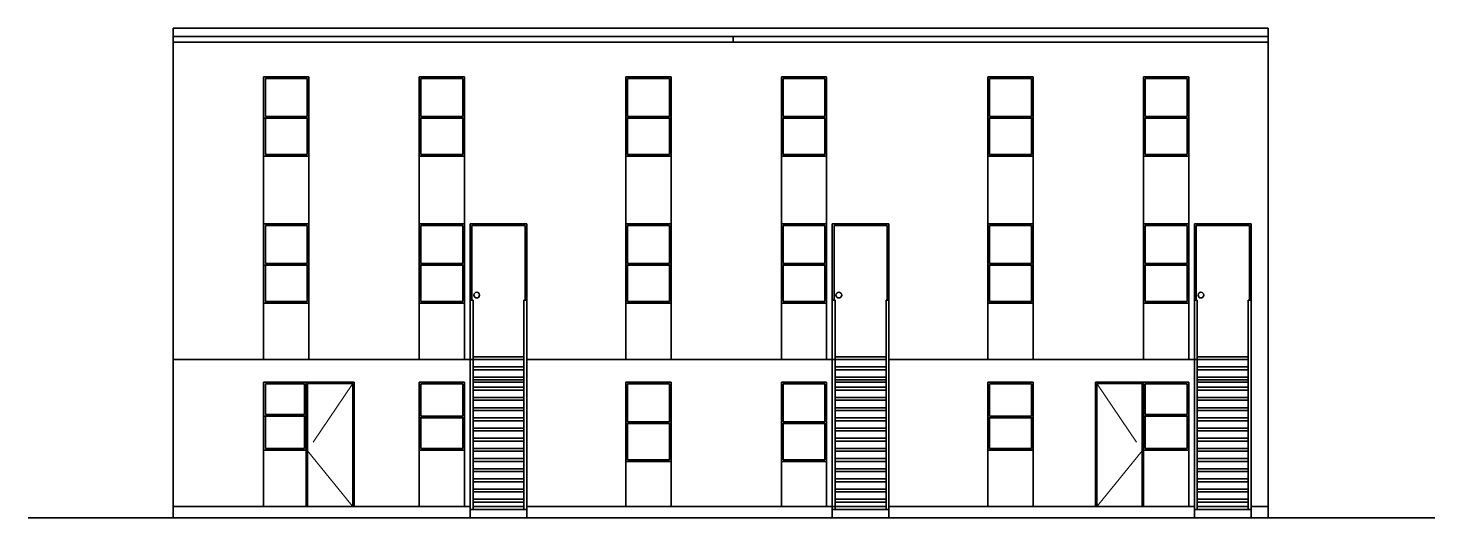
# Model space of a CAD drawing. Header units: metres. Extents: x -255 to -21, y -639 to -244.
# Drawn here: x -179.21 to -154.35, y -329.84 to -321.18 of the extents above; entities that cross this region are included whole.
import ezdxf

# ---------------------------------------------------------------- set-up
doc = ezdxf.new("R2010")
doc.units = ezdxf.units.M
doc.header["$LTSCALE"] = 5
doc.header["$MEASUREMENT"] = 0
doc.linetypes.add('HIDDEN', pattern=[0.375, 0.25, -0.125])
for name, color, linetype, lineweight in [('A-ELEV-MBE1', 7, 'Continuous', 35), ('A-ELEV-OVHD', 3, 'HIDDEN', 18), ('A-SECT-MCUT', 7, 'Continuous', 35)]:
    doc.layers.add(name, color=color, linetype=linetype, lineweight=lineweight)

msp = doc.modelspace()

# ---------------------------------------------------------------- linework, layer by layer
at = {"layer": 'A-ELEV-MBE1'}
for p, q in [((-176.65, -321.332), (-176.65, -321.181)), ((-176.65, -321.181), (-157.3, -321.181)), ((-157.3, -321.332), (-157.3, -321.181)), ((-176.65, -321.332), (-157.3, -321.332)), ((-176.65, -321.332), (-176.65, -329.645)), ((-157.3, -321.429), (-176.65, -321.429)), ((-166.75, -321.332), (-166.75, -321.429)), ((-157.3, -321.332), (-157.3, -329.845)), ((-175.05, -322.045), (-174.25, -322.045)), ((-175.05, -322.045), (-175.05, -324.445)), ((-175.02, -322.075), (-175.02, -322.745)), ((-175.02, -322.075), (-174.28, -322.075)), ((-174.28, -322.075), (-174.28, -322.745)), ((-174.25, -322.045), (-174.25, -327.045)), ((-172.3, -322.045), (-172.3, -323.445)), ((-172.3, -322.045), (-171.5, -322.045)), ((-172.27, -322.075), (-171.53, -322.075)), ((-172.27, -322.075), (-172.27, -322.745)), ((-171.53, -322.075), (-171.53, -322.745)), ((-171.5, -322.045), (-171.5, -323.445)), ((-168.65, -322.045), (-167.85, -322.045)), ((-168.65, -322.045), (-168.65, -324.445)), ((-168.62, -322.075), (-168.62, -322.745)), ((-168.62, -322.075), (-167.88, -322.075)), ((-167.88, -322.075), (-167.88, -322.745)), ((-167.85, -322.045), (-167.85, -327.045)), ((-165.9, -322.045), (-165.1, -322.045)), ((-165.9, -322.045), (-165.9, -323.445)), ((-165.87, -322.075), (-165.87, -322.745)), ((-165.87, -322.075), (-165.13, -322.075)), ((-165.13, -322.075), (-165.13, -322.745)), ((-165.1, -322.045), (-165.1, -323.445)), ((-162.25, -322.045), (-161.45, -322.045)), ((-162.25, -322.045), (-162.25, -324.445)), ((-162.22, -322.075), (-162.22, -322.745)), ((-162.22, -322.075), (-161.48, -322.075)), ((-161.48, -322.075), (-161.48, -322.745)), ((-161.45, -322.045), (-161.45, -327.045)), ((-159.5, -322.045), (-159.5, -323.445)), ((-159.5, -322.045), (-158.7, -322.045)), ((-159.47, -322.075), (-158.73, -322.075)), ((-159.47, -322.075), (-159.47, -322.745)), ((-158.73, -322.075), (-158.73, -322.745)), ((-158.7, -322.045), (-158.7, -323.445)), ((-175.02, -322.775), (-175.02, -323.415)), ((-174.28, -322.775), (-174.28, -323.415)), ((-172.27, -322.775), (-172.27, -323.415)), ((-171.53, -322.775), (-171.53, -323.415)), ((-168.62, -322.775), (-168.62, -323.415)), ((-167.88, -322.775), (-167.88, -323.415)), ((-165.87, -322.775), (-165.87, -323.415)), ((-165.13, -322.775), (-165.13, -323.415)), ((-162.22, -322.775), (-162.22, -323.415)), ((-161.48, -322.775), (-161.48, -323.415)), ((-159.47, -322.775), (-159.47, -323.415)), ((-158.73, -322.775), (-158.73, -323.415)), ((-175.02, -323.415), (-174.28, -323.415)), ((-172.27, -323.415), (-171.53, -323.415)), ((-168.62, -323.415), (-167.88, -323.415)), ((-165.87, -323.415), (-165.13, -323.415)), ((-162.22, -323.415), (-161.48, -323.415)), ((-159.47, -323.415), (-158.73, -323.415)), ((-175.05, -323.445), (-175.05, -327.045)), ((-175.05, -323.445), (-174.25, -323.445)), ((-172.3, -323.445), (-172.3, -324.645)), ((-172.3, -323.445), (-171.5, -323.445)), ((-171.5, -323.445), (-171.5, -324.645)), ((-168.65, -323.445), (-168.65, -327.045)), ((-168.65, -323.445), (-167.85, -323.445)), ((-165.9, -323.445), (-165.9, -324.645)), ((-165.9, -323.445), (-165.1, -323.445)), ((-165.1, -323.445), (-165.1, -324.645)), ((-162.25, -323.445), (-162.25, -327.045)), ((-162.25, -323.445), (-161.45, -323.445)), ((-159.5, -323.445), (-159.5, -324.645)), ((-159.5, -323.445), (-158.7, -323.445)), ((-158.7, -323.445), (-158.7, -324.645)), ((-175.05, -324.645), (-175.05, -326.045)), ((-174.25, -324.645), (-175.05, -324.645)), ((-175.02, -324.675), (-175.02, -325.345)), ((-175.02, -324.675), (-174.28, -324.675)), ((-174.28, -324.675), (-174.28, -325.345)), ((-174.25, -324.645), (-174.25, -326.045)), ((-172.3, -324.645), (-171.5, -324.645)), ((-172.3, -324.645), (-172.3, -326.045)), ((-172.27, -324.675), (-172.27, -325.345)), ((-172.27, -324.675), (-171.53, -324.675)), ((-171.53, -324.675), (-171.53, -325.345)), ((-171.5, -324.645), (-171.5, -326.045)), ((-171.4, -325.995), (-171.4, -324.645)), ((-171.4, -324.645), (-170.4, -324.645)), ((-171.37, -324.675), (-170.43, -324.675)), ((-171.37, -325.995), (-171.37, -324.675)), ((-170.43, -325.995), (-170.43, -324.675)), ((-170.4, -325.995), (-170.4, -324.645)), ((-168.65, -324.645), (-168.65, -326.045)), ((-167.85, -324.645), (-168.65, -324.645)), ((-168.62, -324.675), (-168.62, -325.345)), ((-168.62, -324.675), (-167.88, -324.675)), ((-167.88, -324.675), (-167.88, -325.345)), ((-167.85, -324.645), (-167.85, -326.045)), ((-165.9, -324.645), (-165.9, -326.045)), ((-165.9, -324.645), (-165.1, -324.645)), ((-165.87, -324.675), (-165.13, -324.675)), ((-165.87, -324.675), (-165.87, -325.345)), ((-165.13, -324.675), (-165.13, -325.345)), ((-165.1, -324.645), (-165.1, -326.045)), ((-165, -324.645), (-164, -324.645)), ((-165, -325.995), (-165, -324.645)), ((-164.97, -325.995), (-164.97, -324.675)), ((-164.97, -324.675), (-164.03, -324.675)), ((-164.03, -325.995), (-164.03, -324.675)), ((-164, -325.995), (-164, -324.645)), ((-162.25, -324.645), (-162.25, -326.045)), ((-161.45, -324.645), (-162.25, -324.645)), ((-162.22, -324.675), (-162.22, -325.345)), ((-162.22, -324.675), (-161.48, -324.675)), ((-161.48, -324.675), (-161.48, -325.345)), ((-161.45, -324.645), (-161.45, -326.045)), ((-159.5, -324.645), (-159.5, -326.045)), ((-159.5, -324.645), (-158.7, -324.645)), ((-159.47, -324.675), (-158.73, -324.675)), ((-159.47, -324.675), (-159.47, -325.345)), ((-158.73, -324.675), (-158.73, -325.345)), ((-158.7, -324.645), (-158.7, -326.045)), ((-158.6, -324.645), (-157.6, -324.645)), ((-158.6, -325.995), (-158.6, -324.645)), ((-158.57, -325.995), (-158.57, -324.675)), ((-158.57, -324.675), (-157.63, -324.675)), ((-157.63, -325.995), (-157.63, -324.675)), ((-157.6, -325.995), (-157.6, -324.645)), ((-175.02, -325.375), (-175.02, -326.015)), ((-174.28, -325.375), (-174.28, -326.015)), ((-172.27, -325.375), (-172.27, -326.015)), ((-171.53, -325.375), (-171.53, -326.015)), ((-168.62, -325.375), (-168.62, -326.015)), ((-167.88, -325.375), (-167.88, -326.015)), ((-165.87, -325.375), (-165.87, -326.015)), ((-165.13, -325.375), (-165.13, -326.015)), ((-162.22, -325.375), (-162.22, -326.015)), ((-161.48, -325.375), (-161.48, -326.015)), ((-159.47, -325.375), (-159.47, -326.015)), ((-158.73, -325.375), (-158.73, -326.015)), ((-175.05, -326.045), (-174.25, -326.045)), ((-175.02, -326.015), (-174.28, -326.015)), ((-172.3, -326.015), (-172.3, -327.045)), ((-172.3, -326.045), (-171.5, -326.045)), ((-172.27, -326.015), (-171.53, -326.015)), ((-171.5, -326.015), (-171.5, -327.045)), ((-171.4, -325.995), (-171.35, -325.995)), ((-171.35, -326.083), (-171.35, -326.076)), ((-170.45, -325.995), (-170.4, -325.995)), ((-168.65, -326.045), (-167.85, -326.045)), ((-168.62, -326.015), (-167.88, -326.015)), ((-165.9, -326.015), (-165.9, -327.045)), ((-165.9, -326.045), (-165.1, -326.045)), ((-165.87, -326.015), (-165.13, -326.015)), ((-165.1, -326.015), (-165.1, -327.045)), ((-165, -325.995), (-164.95, -325.995)), ((-164.95, -326.083), (-164.95, -326.076)), ((-164.05, -325.995), (-164, -325.995)), ((-162.25, -326.045), (-161.45, -326.045)), ((-162.22, -326.015), (-161.48, -326.015)), ((-159.5, -326.015), (-159.5, -327.045)), ((-159.5, -326.045), (-158.7, -326.045)), ((-159.47, -326.015), (-158.73, -326.015)), ((-158.7, -326.015), (-158.7, -327.045)), ((-158.6, -325.995), (-158.55, -325.995)), ((-158.55, -326.083), (-158.55, -326.076)), ((-157.65, -325.995), (-157.6, -325.995)), ((-176.65, -327.045), (-171.25, -327.045)), ((-171.35, -326.995), (-170.45, -326.995)), ((-171.35, -327.045), (-170.45, -327.045)), ((-171.35, -327.045), (-170.45, -327.045)), ((-170.4, -327.045), (-164.85, -327.045)), ((-164.95, -326.995), (-164.05, -326.995)), ((-164.95, -327.045), (-164.05, -327.045)), ((-164.95, -327.045), (-164.05, -327.045)), ((-164, -327.045), (-158.45, -327.045)), ((-158.55, -326.995), (-157.65, -326.995)), ((-158.55, -327.045), (-157.65, -327.045)), ((-158.55, -327.045), (-157.65, -327.045)), ((-171.35, -327.175), (-170.45, -327.175)), ((-171.35, -327.225), (-170.45, -327.225)), ((-171.35, -327.355), (-170.45, -327.355)), ((-171.35, -327.405), (-170.45, -327.405)), ((-164.95, -327.175), (-164.05, -327.175)), ((-164.95, -327.225), (-164.05, -327.225)), ((-164.95, -327.355), (-164.05, -327.355)), ((-164.95, -327.405), (-164.05, -327.405)), ((-158.55, -327.175), (-157.65, -327.175)), ((-158.55, -327.225), (-157.65, -327.225)), ((-158.55, -327.355), (-157.65, -327.355)), ((-158.55, -327.405), (-157.65, -327.405)), ((-175.05, -327.445), (-173.45, -327.445)), ((-175.05, -327.445), (-175.05, -329.645)), ((-175.02, -327.475), (-175.02, -328.015)), ((-175.02, -327.475), (-174.33, -327.475)), ((-174.33, -327.475), (-174.33, -328.015)), ((-174.3, -327.445), (-174.3, -329.645)), ((-173.45, -327.445), (-173.45, -329.645)), ((-172.304, -327.445), (-171.504, -327.445)), ((-172.3, -327.445), (-171.5, -327.445)), ((-172.3, -327.445), (-172.3, -329.645)), ((-172.27, -327.475), (-172.27, -328.045)), ((-172.27, -327.475), (-171.53, -327.475)), ((-171.53, -327.475), (-171.53, -328.045)), ((-171.5, -327.445), (-171.5, -329.645)), ((-171.35, -327.445), (-170.45, -327.445)), ((-171.35, -327.535), (-170.45, -327.535)), ((-171.35, -327.585), (-170.45, -327.585)), ((-170.55, -327.445), (-171.25, -327.445)), ((-170.4, -327.445), (-170.4, -329.645)), ((-167.85, -327.445), (-168.65, -327.445)), ((-168.65, -327.445), (-168.65, -328.845)), ((-168.65, -327.645), (-168.65, -329.645)), ((-168.62, -327.475), (-167.88, -327.475)), ((-168.62, -327.475), (-168.62, -328.145)), ((-167.88, -327.475), (-167.88, -328.145)), ((-167.85, -327.445), (-167.85, -328.845)), ((-165.9, -327.445), (-165.9, -328.845)), ((-165.9, -327.445), (-165.1, -327.445)), ((-165.9, -327.645), (-165.9, -329.645)), ((-165.87, -327.475), (-165.13, -327.475)), ((-165.87, -327.475), (-165.87, -328.145)), ((-165.13, -327.475), (-165.13, -328.145)), ((-165.1, -327.445), (-165.1, -328.845)), ((-164.95, -327.445), (-164.05, -327.445)), ((-164.95, -327.535), (-164.05, -327.535)), ((-164.95, -327.585), (-164.05, -327.585)), ((-164.15, -327.445), (-164.85, -327.445)), ((-164, -327.445), (-164, -329.645)), ((-162.25, -327.445), (-161.45, -327.445)), ((-162.25, -327.445), (-162.25, -329.645)), ((-162.22, -327.475), (-162.22, -328.045)), ((-162.22, -327.475), (-161.48, -327.475)), ((-161.48, -327.475), (-161.48, -328.045)), ((-161.45, -327.445), (-161.45, -328.645)), ((-160.35, -327.445), (-158.7, -327.445)), ((-160.35, -327.445), (-160.35, -329.645)), ((-159.5, -327.445), (-159.5, -329.645)), ((-158.7, -327.445), (-159.495, -327.445)), ((-159.47, -327.475), (-159.47, -328.015)), ((-158.73, -327.475), (-159.47, -327.475)), ((-158.73, -327.475), (-158.73, -328.015)), ((-158.7, -329.645), (-158.7, -327.445)), ((-158.55, -327.445), (-157.65, -327.445)), ((-158.55, -327.535), (-157.65, -327.535)), ((-158.55, -327.585), (-157.65, -327.585)), ((-157.75, -327.445), (-158.45, -327.445)), ((-157.6, -327.445), (-157.6, -329.645)), ((-171.35, -327.715), (-170.45, -327.715)), ((-171.35, -327.765), (-170.45, -327.765)), ((-171.35, -327.895), (-170.45, -327.895)), ((-164.95, -327.715), (-164.05, -327.715)), ((-164.95, -327.765), (-164.05, -327.765)), ((-164.95, -327.895), (-164.05, -327.895)), ((-158.55, -327.715), (-157.65, -327.715)), ((-158.55, -327.765), (-157.65, -327.765)), ((-158.55, -327.895), (-157.65, -327.895)), ((-175.02, -328.045), (-175.02, -328.615)), ((-174.33, -328.045), (-174.33, -328.615)), ((-172.27, -328.075), (-172.27, -328.615)), ((-171.53, -328.075), (-171.53, -328.615)), ((-171.35, -327.945), (-170.45, -327.945)), ((-171.35, -328.075), (-170.45, -328.075)), ((-171.35, -328.125), (-170.45, -328.125)), ((-164.95, -327.945), (-164.05, -327.945)), ((-164.95, -328.075), (-164.05, -328.075)), ((-164.95, -328.125), (-164.05, -328.125)), ((-162.22, -328.075), (-162.22, -328.615)), ((-161.48, -328.075), (-161.48, -328.615)), ((-159.47, -328.045), (-159.47, -328.615)), ((-158.73, -328.045), (-158.73, -328.615)), ((-158.55, -327.945), (-157.65, -327.945)), ((-158.55, -328.075), (-157.65, -328.075)), ((-158.55, -328.125), (-157.65, -328.125)), ((-171.35, -328.255), (-170.45, -328.255)), ((-171.35, -328.305), (-170.45, -328.305)), ((-168.62, -328.175), (-168.62, -328.815)), ((-167.88, -328.175), (-167.88, -328.815)), ((-165.87, -328.175), (-165.87, -328.815)), ((-165.13, -328.175), (-165.13, -328.815)), ((-164.95, -328.255), (-164.05, -328.255)), ((-164.95, -328.305), (-164.05, -328.305)), ((-158.55, -328.255), (-157.65, -328.255)), ((-158.55, -328.305), (-157.65, -328.305)), ((-175.05, -328.645), (-174.3, -328.645)), ((-175.02, -328.615), (-174.33, -328.615)), ((-172.3, -328.645), (-171.5, -328.645)), ((-172.27, -328.615), (-171.53, -328.615)), ((-171.35, -328.435), (-170.45, -328.435)), ((-171.35, -328.485), (-170.45, -328.485)), ((-171.35, -328.615), (-170.45, -328.615)), ((-164.95, -328.435), (-164.05, -328.435)), ((-164.95, -328.485), (-164.05, -328.485)), ((-164.95, -328.615), (-164.05, -328.615)), ((-162.25, -328.645), (-161.45, -328.645)), ((-162.22, -328.615), (-161.48, -328.615)), ((-161.45, -328.645), (-161.45, -329.645)), ((-158.7, -328.645), (-159.5, -328.645)), ((-158.73, -328.615), (-159.47, -328.615)), ((-158.55, -328.435), (-157.65, -328.435)), ((-158.55, -328.485), (-157.65, -328.485)), ((-158.55, -328.615), (-157.65, -328.615)), ((-171.35, -328.665), (-170.45, -328.665)), ((-171.35, -328.795), (-170.45, -328.795)), ((-171.35, -328.845), (-170.45, -328.845)), ((-168.65, -328.845), (-167.85, -328.845)), ((-168.62, -328.815), (-167.88, -328.815)), ((-167.85, -328.845), (-167.85, -329.645)), ((-165.9, -328.845), (-165.1, -328.845)), ((-165.87, -328.815), (-165.13, -328.815)), ((-165.1, -328.845), (-165.1, -329.645)), ((-164.95, -328.665), (-164.05, -328.665)), ((-164.95, -328.795), (-164.05, -328.795)), ((-164.95, -328.845), (-164.05, -328.845)), ((-158.55, -328.665), (-157.65, -328.665)), ((-158.55, -328.795), (-157.65, -328.795)), ((-158.55, -328.845), (-157.65, -328.845)), ((-171.35, -328.975), (-170.45, -328.975)), ((-171.35, -329.025), (-170.45, -329.025)), ((-171.35, -329.155), (-170.45, -329.155)), ((-164.95, -328.975), (-164.05, -328.975)), ((-164.95, -329.025), (-164.05, -329.025)), ((-164.95, -329.155), (-164.05, -329.155)), ((-158.55, -328.975), (-157.65, -328.975)), ((-158.55, -329.025), (-157.65, -329.025)), ((-158.55, -329.155), (-157.65, -329.155)), ((-171.35, -329.205), (-170.45, -329.205)), ((-171.35, -329.335), (-170.45, -329.335)), ((-171.35, -329.385), (-170.45, -329.385)), ((-164.95, -329.205), (-164.05, -329.205)), ((-164.95, -329.335), (-164.05, -329.335)), ((-164.95, -329.385), (-164.05, -329.385)), ((-158.55, -329.205), (-157.65, -329.205)), ((-158.55, -329.335), (-157.65, -329.335)), ((-158.55, -329.385), (-157.65, -329.385)), ((-176.65, -329.645), (-176.65, -329.845)), ((-176.65, -329.645), (-171.4, -329.645)), ((-171.35, -329.515), (-170.45, -329.515)), ((-171.35, -329.565), (-170.45, -329.565)), ((-171.35, -329.645), (-171.25, -329.645)), ((-170.45, -329.645), (-171.35, -329.645)), ((-170.4, -329.645), (-164.85, -329.645)), ((-168.754, -329.645), (-167.904, -329.645)), ((-164.95, -329.515), (-164.05, -329.515)), ((-164.95, -329.565), (-164.05, -329.565)), ((-164.05, -329.645), (-164.95, -329.645)), ((-164, -329.645), (-158.6, -329.645)), ((-158.55, -329.515), (-157.65, -329.515)), ((-158.55, -329.565), (-157.65, -329.565)), ((-158.55, -329.645), (-158.45, -329.645)), ((-157.65, -329.645), (-158.55, -329.645)), ((-157.6, -329.645), (-157.3, -329.645)), ((-171.4, -329.695), (-170.4, -329.695)), ((-165, -329.695), (-164, -329.695)), ((-158.6, -329.695), (-157.6, -329.695))]:
    msp.add_line(p, q, dxfattribs=at)
for points in [[(-174.25, -322.775), (-175.05, -322.775)], [(-174.28, -322.745), (-175.02, -322.745)], [(-171.5, -322.775), (-172.3, -322.775)], [(-171.53, -322.745), (-172.27, -322.745)], [(-167.85, -322.775), (-168.65, -322.775)], [(-167.88, -322.745), (-168.62, -322.745)], [(-165.1, -322.775), (-165.9, -322.775)], [(-165.13, -322.745), (-165.87, -322.745)], [(-161.45, -322.775), (-162.25, -322.775)], [(-161.48, -322.745), (-162.22, -322.745)], [(-158.7, -322.775), (-159.5, -322.775)], [(-158.73, -322.745), (-159.47, -322.745)], [(-174.25, -325.375), (-175.05, -325.375)], [(-174.28, -325.345), (-175.02, -325.345)], [(-171.5, -325.375), (-172.3, -325.375)], [(-171.53, -325.345), (-172.27, -325.345)], [(-167.85, -325.375), (-168.65, -325.375)], [(-167.88, -325.345), (-168.62, -325.345)], [(-165.1, -325.375), (-165.9, -325.375)], [(-165.13, -325.345), (-165.87, -325.345)], [(-161.45, -325.375), (-162.25, -325.375)], [(-161.48, -325.345), (-162.22, -325.345)], [(-158.7, -325.375), (-159.5, -325.375)], [(-158.73, -325.345), (-159.47, -325.345)], [(-171.4, -329.845), (-171.4, -325.995)], [(-171.35, -329.695), (-171.35, -325.995)], [(-170.45, -329.695), (-170.45, -325.995)], [(-170.4, -329.845), (-170.4, -325.995)], [(-165, -329.845), (-165, -325.995)], [(-164.95, -329.695), (-164.95, -325.995)], [(-164.05, -329.695), (-164.05, -325.995)], [(-164, -329.845), (-164, -325.995)], [(-158.6, -329.845), (-158.6, -325.995)], [(-158.55, -329.695), (-158.55, -325.995)], [(-157.65, -329.695), (-157.65, -325.995)], [(-157.6, -329.845), (-157.6, -325.995)], [(-173.475, -329.645), (-173.475, -327.47), (-174.275, -327.47), (-174.275, -329.645)], [(-160.325, -329.645), (-160.325, -327.47), (-159.525, -327.47), (-159.525, -329.645)], [(-174.3, -328.045), (-175.05, -328.045)], [(-174.33, -328.015), (-175.02, -328.015)], [(-171.5, -328.075), (-172.3, -328.075)], [(-171.53, -328.045), (-172.27, -328.045)], [(-167.88, -328.145), (-168.62, -328.145)], [(-165.13, -328.145), (-165.87, -328.145)], [(-161.45, -328.075), (-162.25, -328.075)], [(-161.48, -328.045), (-162.22, -328.045)], [(-158.7, -328.045), (-159.5, -328.045)], [(-158.73, -328.015), (-159.47, -328.015)], [(-167.85, -328.175), (-168.65, -328.175)], [(-165.1, -328.175), (-165.9, -328.175)]]:
    msp.add_lwpolyline(points, dxfattribs=at)
for centre in [(-171.285, -325.903), (-164.885, -325.903), (-158.485, -325.903)]:
    msp.add_circle(centre, 0.0503, dxfattribs=at)
at = {"layer": 'A-ELEV-OVHD'}
for p, q in [((-171.342, -328.125), (-171.35, -328.13)), ((-164.942, -328.125), (-164.95, -328.13)), ((-158.542, -328.125), (-158.55, -328.13))]:
    msp.add_line(p, q, dxfattribs=at)
for points in [[(-173.475, -327.47), (-174.275, -328.657), (-173.475, -329.645)], [(-160.325, -327.47), (-159.525, -328.657), (-160.325, -329.645)]]:
    msp.add_lwpolyline(points, dxfattribs=at)
at = {"layer": 'A-SECT-MCUT'}
msp.add_line((-179.212, -329.845), (-154.351, -329.845), dxfattribs=at)

doc.saveas('drawing.dxf')
